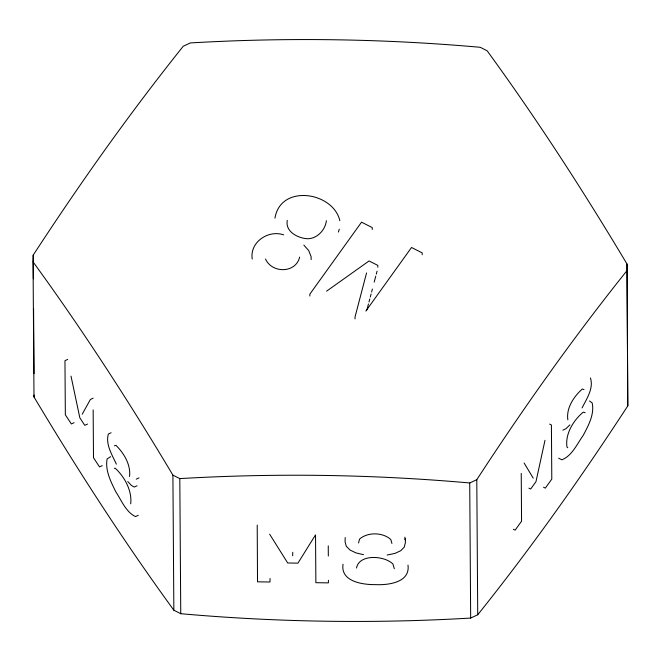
<?xml version="1.0" encoding="UTF-8"?>
<svg xmlns="http://www.w3.org/2000/svg" width="661" height="661" viewBox="0 0 661 661"><rect width="100%" height="100%" fill="white"/><g stroke="black" fill="none" stroke-linecap="round" stroke-linejoin="round"><path stroke-width="0.99" d="M33.05 261.88L33.215 255.105C80.031 183.237 129.655 113.188 183.271 46.22L190.335 42.94C286.94 37.264 383.859 38.743 480.25 47.295L487.149 50.79C537.203 119.558 583.407 191.021 627.008 264.028L627.785 405.895C580.969 477.763 531.345 547.812 477.729 614.78L470.665 618.06C374.06 623.736 277.141 622.257 180.75 613.705L173.851 610.21C123.797 541.442 77.593 469.979 33.992 396.972L33.05 261.88C83.096 330.649 129.308 402.111 172.909 475.119L173.851 610.21M33.992 396.972L34.042 395.038M257.212 525.074L257.526 581.82L269.969 582.002L270.052 578.507M292.666 555.777L292.749 552.274M328.443 580.259L328.377 582.878L315.867 582.696L315.537 534.881L297.937 563.139L287.7 562.99L269.638 534.187M343.034 564.23C340.332 581.672 362.773 584.745 375.415 584.638C388.081 585.2 410.349 582.672 407.994 565.13M345.191 537.542L345.083 541.921L346.281 546.25L350.024 550.043L355.932 552.885L363.5 554.67M404.838 539.814L404.904 537.186M405.474 538.484L405.367 542.863L404.202 547.234L400.64 550.787L394.873 553.414L387.123 555.025M627.785 405.895L627.008 264.028M326.394 220.7C325.336 229.879 317.313 238.621 307.712 238.753C298.161 238.315 285.065 231.837 287.271 220.394M129.539 476.523C130.985 464.89 123.979 453.215 115.948 445.332L114.419 445.82M130.713 503.831C132.159 490.718 124.706 477.068 115.369 468.343L114.336 468.269M274.951 218.188C280.512 183.593 333.276 191.888 339.845 220.708M544.986 440.309L535.972 481.662L530.676 489.033L528.891 488.132M366.566 272.902L355.023 317.016L355.031 318.899M366.913 309.91L368.474 303.953M368.995 301.97L369.78 298.987M370.292 297.004L371.077 294.021M371.598 292.038L372.374 289.055M374.2 282.107L375.762 276.149M376.283 274.166L377.059 271.184M358.535 542.954L359.584 539.079C367.706 531.89 382.893 532.237 390.841 539.55L391.923 543.458M356.502 568.047C359.13 553.554 384.966 555.678 392.973 564.097L394.303 568.724M338.374 232.069L339.308 229.193M299.656 257.121C295.682 273.588 271.869 273.406 265.507 259.005M582.101 407.895C586.538 398.963 593.933 388.271 590.413 377.968M82.204 414.216L90.4 399.459L93.135 398.186M172.909 475.119L179.809 478.605C276.414 472.937 373.333 474.416 469.723 482.968L476.788 479.679C523.603 407.82 573.227 337.771 626.843 270.803M365.855 311.067L411.53 247.487L422.181 252.874L422.197 254.758M569.881 424.907L565.956 428.692L562.891 430.179M326.575 291.179L369.061 260.955L377.819 265.383L377.836 267.267M67.703 359.41L64.968 360.683L65.34 414.802L71.347 423.957L74.082 422.685M87.508 424.073L84.765 425.345L79.832 417.81L71.016 376.142M111.106 432.757L108.371 434.029C105.322 444.382 112.213 454.991 116.361 464.154M110.627 456.677L107.099 458.941C105.008 470.442 110.817 481.538 115.683 491.586C121.417 500.228 125.73 511.911 135.505 516.596L138.24 515.324M102.257 465.641L99.522 466.914L93.49 457.718L93.151 409.903M136.249 479.159L138.984 477.886M137.001 485.777L134.266 487.05L131.489 485.513L127.755 481.522M283.635 234.862C268.3 229.516 249.511 242.273 252.229 259.029M585.159 412.712L583.25 412.15C573.459 420.256 565.023 433.872 566.973 447.067L567.791 447.761M583.977 389.602L582.324 389.032C573.839 396.418 566.064 408.143 567.849 419.859M589.529 401.004L592.182 402.921C594.619 414.439 588.373 425.577 583.184 435.442C577.053 443.977 572.153 455.776 561.842 459.816L558.652 458.189M549.638 424.089L551.414 424.99L551.795 479.109L545.317 488.124L543.54 487.223M513.341 529.254L515.126 530.155L521.562 521.19L521.232 473.375M303.845 245.091L308.728 250.585L311.133 256.799L311.149 259.616M524.099 463.022L533.22 478.134M476.788 479.679L477.729 614.78M469.723 482.968L470.665 618.06M372.259 229.474L372.25 227.599L361.542 222.17L309.844 294.145L309.852 296.021M328.253 545.829L328.327 556.041M179.809 478.605L180.75 613.705M33.215 255.105L33.38 278.818M33.587 308.728L34.042 373.696"/></g></svg>
